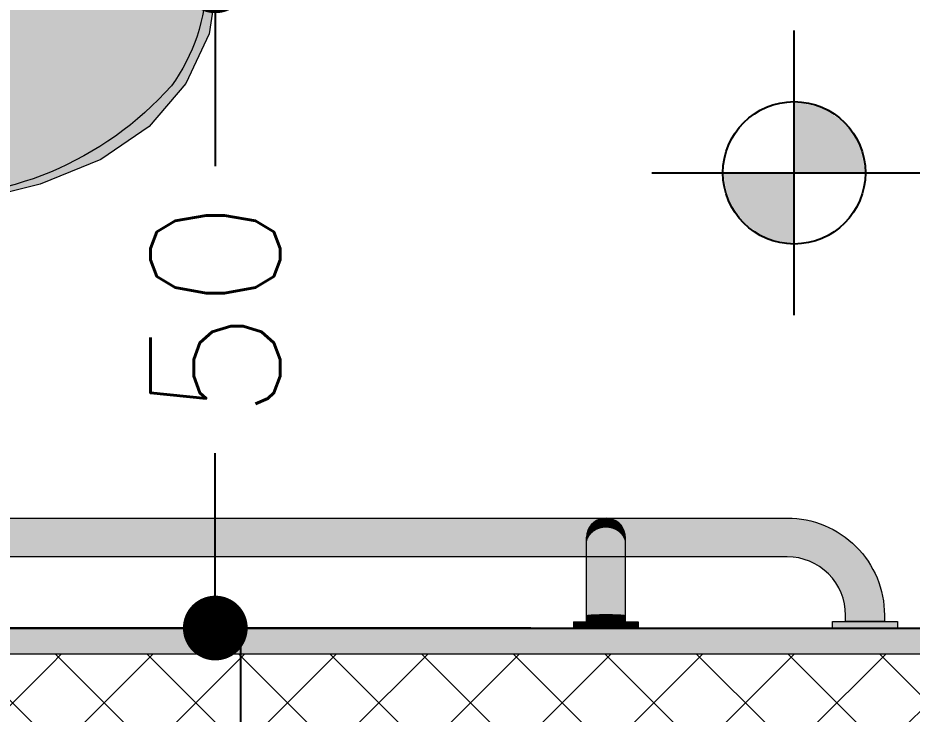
# Model space of a CAD drawing. Header units: metres. Extents: x -1783 to 21505, y -57 to 13660.
# Drawn here: x 13374.3 to 13443.3, y 10639.8 to 10693.6 of the extents above; entities that cross this region are included whole.
import ezdxf

# ---------------------------------------------------------------- set-up
doc = ezdxf.new("R2010")
doc.units = ezdxf.units.M
doc.header["$MEASUREMENT"] = 0
for name, color, linetype in [('cotas', 7, 'Continuous'), ('COTAS EXECUTIVO.EXEC', 7, 'Continuous'), ('PAREDE CONSTRUIR', 7, 'Continuous')]:
    doc.layers.add(name, color=color, linetype=linetype)
doc.layers.add('LOUCAS-METAIS.ARQ_Caneta_No__18', color=7, linetype='Continuous', lineweight=0, true_color=0xdfdfdf)
for name, color, linetype, lineweight in [('LOUCAS-METAIS.ARQ_Caneta_No__96', 252, 'Continuous', 0), ('PAREDE CONSTRUIR_Caneta_No__241', 7, 'Continuous', 13), ('PAREDE CONSTRUIR_Caneta_No__83', 84, 'Continuous', 0)]:
    doc.layers.add(name, color=color, linetype=linetype, lineweight=lineweight)
doc.styles.add('R80', font='romans.shx', dxfattribs={"height": 10})
doc.dimstyles.new('1-50', dxfattribs={"dimtxt": 10, "dimasz": 5, "dimexe": 10, "dimexo": 10, "dimgap": 3, "dimtad": 1, "dimdec": 1, "dimrnd": 1, "dimdsep": 46, "dimtxsty": 'R80', "dimblk": 'DOT', "dimcen": 0, "dimclrd": 252, "dimclre": 252, "dimclrt": 252, "dimadec": 0, "dimazin": 0, "dimtfac": 1, "dimtdec": 1, "dimtix": 1, "dimtmove": 2, "dimatfit": 3, "dimldrblk": 'DOT', "dimfxl": 1, "dimtolj": 1, "dimarcsym": 0})
pattern_1 = [(45, (18585.2446, 16071.2687), (-3.535534, 3.535534), []), (135, (18585.2446, 16071.2687), (3.535534, 3.535534), [])]

# ---------------------------------------------------------------- blocks, each defined once
blk = doc.blocks.new('_Dot')
at = {"color": 0, "linetype": 'ByBlock', "lineweight": -2}
blk.add_line((-0.5, 0), (-1, 0), dxfattribs=at)
at = {"color": 0, "linetype": 'ByBlock', "const_width": 0.5}
blk.add_lwpolyline([(-0.25, 0, 1), (0.25, 0, 1)], format="xyb", close=True, dxfattribs=at)
blk = doc.blocks.new('*D7128')
at = {"layer": 'COTAS EXECUTIVO.EXEC', "color": 252, "lineweight": -2, "transparency": 16777216}
for p, q in [((13319.981, 10741.345), (13319.981, 10882.104)), ((13520.387, 10623.712), (13520.387, 10882.104)), ((13324.981, 10872.104), (13403.927, 10872.104)), ((13515.387, 10872.104), (13435.641, 10872.104))]:
    blk.add_line(p, q, dxfattribs=at)
at = {"layer": 'COTAS EXECUTIVO.EXEC', "color": 252, "lineweight": -2, "transparency": 16777216, "xscale": 5, "yscale": 5, "zscale": 5, "rotation": 180}
blk.add_blockref('_Dot', (13319.981, 10872.104), dxfattribs=at)
at = {"layer": 'COTAS EXECUTIVO.EXEC', "color": 252, "lineweight": -2, "transparency": 16777216, "xscale": 5, "yscale": 5, "zscale": 5}
blk.add_blockref('_Dot', (13520.387, 10872.104), dxfattribs=at)
at = {"layer": 'COTAS EXECUTIVO.EXEC', "color": 252, "transparency": 16777216, "insert": (13419.784, 10872.104), "char_height": 10, "attachment_point": 5, "style": 'R80'}
blk.add_mtext('\\A1;200', dxfattribs=at)
blk = doc.blocks.new('*D7205')
at = {"layer": 'COTAS EXECUTIVO.EXEC', "color": 252, "lineweight": -2, "transparency": 16777216}
for p, q in [((14073.863, 10816.212), (13105.31, 10816.212)), ((13115.31, 10811.212), (13115.31, 10615.823)), ((13115.31, 10416.212), (13115.31, 10584.109)), ((13538.841, 10411.212), (13105.31, 10411.212))]:
    blk.add_line(p, q, dxfattribs=at)
at = {"layer": 'COTAS EXECUTIVO.EXEC', "color": 252, "lineweight": -2, "transparency": 16777216, "xscale": 5, "yscale": 5, "zscale": 5}
for p, rotation in [((13115.31, 10816.212), 90), ((13115.31, 10411.212), 270)]:
    blk.add_blockref('_Dot', p, dxfattribs=dict(at, rotation=rotation))
at = {"layer": 'COTAS EXECUTIVO.EXEC', "color": 252, "transparency": 16777216, "insert": (13115.31, 10599.966), "char_height": 10, "attachment_point": 5, "rotation": 90, "style": 'R80'}
blk.add_mtext('\\A1;405', dxfattribs=at)
blk = doc.blocks.new('*D7436')
at = {"layer": 'COTAS EXECUTIVO.EXEC', "color": 252, "lineweight": -2, "transparency": 16777216}
for p, q in [((13292.332, 10651.479), (13292.332, 10656.479)), ((13413.877, 10646.479), (13282.332, 10646.479)), ((13292.332, 10636.479), (13292.332, 10646.479)), ((13408.877, 10636.479), (13282.332, 10636.479)), ((13292.332, 10631.479), (13292.332, 10626.479))]:
    blk.add_line(p, q, dxfattribs=at)
at = {"layer": 'COTAS EXECUTIVO.EXEC', "color": 252, "lineweight": -2, "transparency": 16777216, "xscale": 5, "yscale": 5, "zscale": 5}
for p, rotation in [((13292.332, 10646.479), 270), ((13292.332, 10636.479), 90)]:
    blk.add_blockref('_Dot', p, dxfattribs=dict(at, rotation=rotation))
at = {"layer": 'COTAS EXECUTIVO.EXEC', "color": 252, "transparency": 16777216, "insert": (13292.168, 10621.482), "char_height": 10, "attachment_point": 5, "rotation": 90, "style": 'R80'}
blk.add_mtext('\\A1;10', dxfattribs=at)
blk = doc.blocks.new('*D7437')
at = {"layer": 'COTAS EXECUTIVO.EXEC', "color": 252, "lineweight": -2, "transparency": 16777216}
for p, q in [((13354.758, 10816.212), (13282.168, 10816.212)), ((13292.168, 10811.212), (13292.168, 10732.742)), ((13292.168, 10651.479), (13292.168, 10702.456)), ((13413.877, 10646.479), (13282.168, 10646.479))]:
    blk.add_line(p, q, dxfattribs=at)
at = {"layer": 'COTAS EXECUTIVO.EXEC', "color": 252, "lineweight": -2, "transparency": 16777216, "xscale": 5, "yscale": 5, "zscale": 5}
for p, rotation in [((13292.168, 10816.212), 90), ((13292.168, 10646.479), 270)]:
    blk.add_blockref('_Dot', p, dxfattribs=dict(at, rotation=rotation))
at = {"layer": 'COTAS EXECUTIVO.EXEC', "color": 252, "transparency": 16777216, "insert": (13292.168, 10717.599), "char_height": 10, "attachment_point": 5, "rotation": 90, "style": 'R80'}
blk.add_mtext('\\A1;170', dxfattribs=at)
blk = doc.blocks.new('*D7439')
at = {"layer": 'COTAS EXECUTIVO.EXEC', "color": 252, "lineweight": -2, "transparency": 16777216}
for p, q in [((13359.426, 10696.479), (13399.519, 10696.479)), ((13389.519, 10691.479), (13389.519, 10682.174)), ((13389.519, 10651.479), (13389.519, 10659.983)), ((13333.674, 10646.479), (13399.519, 10646.479))]:
    blk.add_line(p, q, dxfattribs=at)
at = {"layer": 'COTAS EXECUTIVO.EXEC', "color": 252, "lineweight": -2, "transparency": 16777216, "xscale": 5, "yscale": 5, "zscale": 5}
for p, rotation in [((13389.519, 10696.479), 90), ((13389.519, 10646.479), 270)]:
    blk.add_blockref('_Dot', p, dxfattribs=dict(at, rotation=rotation))
at = {"layer": 'COTAS EXECUTIVO.EXEC', "color": 252, "transparency": 16777216, "insert": (13389.519, 10671.078), "char_height": 10, "attachment_point": 5, "rotation": 90, "style": 'R80'}
blk.add_mtext('\\A1;50', dxfattribs=at)
blk = doc.blocks.new('*D7488')
at = {"layer": 'COTAS EXECUTIVO.EXEC', "color": 252, "lineweight": -2, "transparency": 16777216}
for p, q in [((13391.5, 10641.479), (13391.5, 10646.479)), ((13388.841, 10636.479), (13401.5, 10636.479)), ((13391.5, 10631.411), (13391.5, 10636.479)), ((13388.841, 10631.411), (13401.5, 10631.411)), ((13391.5, 10626.411), (13391.5, 10621.411))]:
    blk.add_line(p, q, dxfattribs=at)
at = {"layer": 'COTAS EXECUTIVO.EXEC', "color": 252, "lineweight": -2, "transparency": 16777216, "xscale": 5, "yscale": 5, "zscale": 5}
for p, rotation in [((13391.5, 10636.479), 270), ((13391.5, 10631.411), 90)]:
    blk.add_blockref('_Dot', p, dxfattribs=dict(at, rotation=rotation))
at = {"layer": 'COTAS EXECUTIVO.EXEC', "color": 252, "transparency": 16777216, "insert": (13391.37, 10616.415), "char_height": 10, "attachment_point": 5, "rotation": 90, "style": 'R80'}
blk.add_mtext('\\A1;5', dxfattribs=at)
blk = doc.blocks.new('*D7512')
at = {"layer": 'COTAS EXECUTIVO.EXEC', "color": 252, "lineweight": -2, "transparency": 16777216}
for p, q in [((13323.674, 10741.345), (13323.674, 10910.772)), ((13524.079, 10623.712), (13524.079, 10910.772)), ((13328.674, 10900.772), (13394.273, 10900.772)), ((13519.079, 10900.772), (13425.987, 10900.772))]:
    blk.add_line(p, q, dxfattribs=at)
at = {"layer": 'COTAS EXECUTIVO.EXEC', "color": 252, "lineweight": -2, "transparency": 16777216, "xscale": 5, "yscale": 5, "zscale": 5, "rotation": 180}
blk.add_blockref('_Dot', (13323.674, 10900.772), dxfattribs=at)
at = {"layer": 'COTAS EXECUTIVO.EXEC', "color": 252, "lineweight": -2, "transparency": 16777216, "xscale": 5, "yscale": 5, "zscale": 5}
blk.add_blockref('_Dot', (13524.079, 10900.772), dxfattribs=at)
at = {"layer": 'COTAS EXECUTIVO.EXEC', "color": 252, "transparency": 16777216, "insert": (13410.13, 10900.772), "char_height": 10, "attachment_point": 5, "style": 'R80'}
blk.add_mtext('\\A1;200', dxfattribs=at)
blk = doc.blocks.new('WC Disabled 26_2')
at = {"layer": 'LOUCAS-METAIS.ARQ_Caneta_No__18', "linetype": 'Continuous', "lineweight": 0, "true_color": 0xdfdfdf}
for points in [[(-0.01131, -0.02), (0, -0.02), (0, 0), (-0.01131, 0)], [(0, -0.02), (0.01131, -0.02), (0.01131, 0), (0, 0)], [(0.01131, -0.02), (0.016, -0.02), (0.016, 0), (0.01131, 0)], [(-0.016, -0.02), (-0.01131, -0.02), (-0.01131, 0), (-0.016, 0)], [(0.165, -0.02), (-0.165, -0.02, 0.414214), (-0.195, -0.05), (-0.195, -0.13537, 0.375967), (-0.15623, -0.17965, 0.066259), (0.15623, -0.17965, 0.375967), (0.195, -0.13537), (0.195, -0.05, 0.414214)], [(-0.16942, -0.47343), (-0.15702, -0.52317), (-0.138, -0.57011), (-0.1124, -0.60731), (-0.07936, -0.63582), (-0.04105, -0.65378), (0, -0.66), (0.04105, -0.65378), (0.07936, -0.63582), (0.1124, -0.60731), (0.138, -0.57011), (0.15702, -0.52317), (0.16942, -0.47343), (0.17491, -0.42208), (0.17335, -0.37038), (0.14097, -0.02), (-0.14097, -0.02), (-0.17335, -0.37038), (-0.17491, -0.42208)]]:
    blk.add_hatch(color=254, dxfattribs=at).paths.add_polyline_path(points)
at = {"layer": 'LOUCAS-METAIS.ARQ_Caneta_No__96', "color": 252, "linetype": 'Continuous', "lineweight": 0}
for p, q in [((-0.01131, 0), (0, 0)), ((0, 0), (0.01131, 0)), ((0.01131, 0), (0.016, 0)), ((0.016, -0.02), (0.016, 0)), ((-0.016, 0), (-0.01131, 0)), ((-0.016, -0.02), (-0.016, 0)), ((-0.016, -0.02), (-0.01131, -0.02)), ((-0.01131, -0.02), (0, -0.02)), ((0, -0.02), (0.01131, -0.02)), ((0.01131, -0.02), (0.016, -0.02)), ((-0.04031, -0.14836), (0, -0.13167)), ((0, -0.13167), (0.04031, -0.14836)), ((-0.057, -0.18867), (-0.04031, -0.14836)), ((0.04031, -0.14836), (0.057, -0.18867)), ((0, -0.19304), (-0.10894, -0.19304)), ((-0.04031, -0.22897), (-0.057, -0.18867)), ((0.10894, -0.19304), (0, -0.19304)), ((0.057, -0.18867), (0.04031, -0.22897)), ((0, -0.24567), (-0.04031, -0.22897)), ((0.04031, -0.22897), (0, -0.24567))]:
    blk.add_line(p, q, dxfattribs=at)
at = {"layer": 'LOUCAS-METAIS.ARQ_Caneta_No__96', "color": 252, "linetype": 'Continuous', "lineweight": 0, "flags": 128}
blk.add_lwpolyline([(0.165, -0.02, -0.414214), (0.195, -0.05), (0.195, -0.13537, -0.375967), (0.15623, -0.17965, -0.066259), (-0.15623, -0.17965, -0.375967), (-0.195, -0.13537), (-0.195, -0.05, -0.414214), (-0.165, -0.02)], format="xyb", close=True, dxfattribs=at)
blk.add_lwpolyline([(-0.16942, -0.47343), (-0.15702, -0.52317), (-0.138, -0.57011), (-0.1124, -0.60731), (-0.07936, -0.63582), (-0.04105, -0.65378), (0, -0.66), (0.04105, -0.65378), (0.07936, -0.63582), (0.1124, -0.60731), (0.138, -0.57011), (0.15702, -0.52317), (0.16942, -0.47343), (0.17491, -0.42208), (0.17335, -0.37038), (0.14097, -0.02), (-0.14097, -0.02), (-0.17335, -0.37038), (-0.17491, -0.42208)], close=True, dxfattribs=at)
at = {"layer": 'LOUCAS-METAIS.ARQ_Caneta_No__96', "color": 252, "linetype": 'Continuous', "lineweight": 0}
blk.add_circle((0, -0.088), 0.02, dxfattribs=at)
for centre, major_axis, start_param, end_param in [((0.2581, -0.40794), (0, 0.42552), 1.041392, 1.594412), ((-0.2581, -0.40794), (0, 0.42552), 4.688771, 5.241791), ((0.08946, -0.4323), (0, 0.25706), 1.515065, 2.415654), ((-0.08946, -0.4323), (0, 0.25706), 3.867528, 4.768116), ((0.00081, -0.51276), (0, 0.13861), 2.509088, 3.135732), ((-0.00081, -0.51276), (0, 0.13861), 3.147454, 3.774097)]:
    blk.add_ellipse(centre, major_axis=major_axis, ratio=0.999377, start_param=start_param, end_param=end_param, dxfattribs=at)
blk = doc.blocks.new('Grab Bar 26')
at = {"layer": 'LOUCAS-METAIS.ARQ_Caneta_No__18', "linetype": 'Continuous', "lineweight": 0, "true_color": 0xdfdfdf}
for points in [[(-0.425, 0), (-0.425, -0.005), (-0.375, -0.005), (-0.375, 0)], [(0.375, 0), (0.375, -0.005), (0.425, -0.005), (0.425, 0)], [(-0.415, -0.005), (-0.415, -0.01, 0.414214), (-0.34, -0.085), (0.34, -0.085, 0.414214), (0.415, -0.01), (0.415, -0.005), (0.385, -0.005), (0.385, -0.01, -0.414214), (0.34, -0.055), (-0.34, -0.055, -0.414214), (-0.385, -0.01), (-0.385, -0.005)]]:
    blk.add_hatch(color=254, dxfattribs=at).paths.add_polyline_path(points)
at = {"layer": 'LOUCAS-METAIS.ARQ_Caneta_No__96', "color": 252, "linetype": 'Continuous', "lineweight": 0, "flags": 128}
for points in [[(-0.425, 0), (-0.425, -0.005), (-0.375, -0.005), (-0.375, 0)], [(0.375, 0), (0.375, -0.005), (0.425, -0.005), (0.425, 0)]]:
    blk.add_lwpolyline(points, close=True, dxfattribs=at)
blk.add_lwpolyline([(-0.415, -0.005), (-0.415, -0.01, 0.414214), (-0.34, -0.085), (0.34, -0.085, 0.414214), (0.415, -0.01), (0.415, -0.005), (0.385, -0.005), (0.385, -0.01, -0.414214), (0.34, -0.055), (-0.34, -0.055, -0.414214), (-0.385, -0.01), (-0.385, -0.005)], format="xyb", close=True, dxfattribs=at)
blk = doc.blocks.new('Grab Bar 26_3')
at = {"layer": 'LOUCAS-METAIS.ARQ_Caneta_No__18', "linetype": 'Continuous', "lineweight": 0, "true_color": 0xdfdfdf}
for points in [[(-0.017, 0), (-0.017, -0.005), (-0.01085, -0.005), (-0.01085, 0)], [(-0.01085, -0.005), (-0.00373, -0.005), (-0.00373, 0), (-0.01085, 0)], [(-0.00373, 0), (-0.00373, -0.005), (0.00373, -0.005), (0.00373, 0)], [(0.00373, -0.005), (0.01085, -0.005), (0.01085, 0), (0.00373, 0)], [(0.01085, 0), (0.01085, -0.005), (0.017, -0.005), (0.017, 0)], [(0.017, -0.005), (0.02165, -0.005), (0.02165, 0), (0.017, 0)], [(0.02165, -0.005), (0.02437, -0.005), (0.02437, 0), (0.02165, 0)], [(0.02437, 0), (0.02437, -0.005), (0.02493, -0.005), (0.02493, 0)], [(-0.02493, 0), (-0.02493, -0.005), (-0.02437, -0.005), (-0.02437, 0)], [(-0.02437, -0.005), (-0.02165, -0.005), (-0.02165, 0), (-0.02437, 0)], [(-0.02165, -0.005), (-0.017, -0.005), (-0.017, 0), (-0.02165, 0)], [(-0.015, -0.01001), (-0.01472, -0.01016), (-0.01472, -0.005), (-0.015, -0.005)], [(-0.01472, -0.005), (-0.01472, -0.01016), (-0.014, -0.0103), (-0.014, -0.005)], [(-0.014, -0.0103), (-0.01286, -0.01043), (-0.01286, -0.005), (-0.014, -0.005)], [(-0.01286, -0.005), (-0.01286, -0.01043), (-0.01132, -0.01055), (-0.01132, -0.005)], [(-0.01132, -0.005), (-0.01132, -0.01055), (-0.00944, -0.01065), (-0.00944, -0.005)], [(-0.00944, -0.01065), (-0.00727, -0.01074), (-0.00727, -0.005), (-0.00944, -0.005)], [(-0.00727, -0.005), (-0.00727, -0.01074), (-0.00488, -0.0108), (-0.00488, -0.005)], [(-0.00488, -0.005), (-0.00488, -0.0108), (-0.00235, -0.01083), (-0.00235, -0.005)], [(-0.00235, -0.005), (-0.00235, -0.01083), (0.00026, -0.01084), (0.00026, -0.005)], [(0.00026, -0.005), (0.00026, -0.01084), (0.00286, -0.01083), (0.00286, -0.005)], [(0.00286, -0.01083), (0.00538, -0.01079), (0.00538, -0.005), (0.00286, -0.005)], [(0.00538, -0.005), (0.00538, -0.01079), (0.00773, -0.01072), (0.00773, -0.005)], [(0.00773, -0.005), (0.00773, -0.01072), (0.00984, -0.01064), (0.00984, -0.005)], [(0.00984, -0.005), (0.00984, -0.01064), (0.01166, -0.01053), (0.01166, -0.005)], [(0.01166, -0.005), (0.01166, -0.01053), (0.01312, -0.01041), (0.01312, -0.005)], [(0.01312, -0.005), (0.01312, -0.01041), (0.01418, -0.01027), (0.01418, -0.005)], [(0.01418, -0.005), (0.01418, -0.01027), (0.01482, -0.01013), (0.01482, -0.005)], [(0.015, -0.005), (0.01482, -0.005), (0.01482, -0.01013), (0.015, -0.00999)], [(-0.015, -0.01001), (-0.015, -0.02341), (-0.01472, -0.02399), (-0.01472, -0.01016)], [(-0.01472, -0.01016), (-0.01472, -0.02399), (-0.014, -0.02456), (-0.014, -0.0103)], [(-0.014, -0.02456), (-0.01286, -0.02508), (-0.01286, -0.01043), (-0.014, -0.0103)], [(-0.01132, -0.01055), (-0.01286, -0.01043), (-0.01286, -0.02508), (-0.01132, -0.02555)], [(-0.00944, -0.01065), (-0.01132, -0.01055), (-0.01132, -0.02555), (-0.00944, -0.02596)], [(-0.00944, -0.01065), (-0.00944, -0.02596), (-0.00727, -0.02629), (-0.00727, -0.01074)], [(-0.00488, -0.0108), (-0.00727, -0.01074), (-0.00727, -0.02629), (-0.00488, -0.02653)], [(-0.00235, -0.01083), (-0.00488, -0.0108), (-0.00488, -0.02653), (-0.00235, -0.02667)], [(0.00026, -0.01084), (-0.00235, -0.01083), (-0.00235, -0.02667), (0.00026, -0.02671)], [(0.00286, -0.01083), (0.00026, -0.01084), (0.00026, -0.02671), (0.00286, -0.02665)], [(0.00286, -0.02665), (0.00538, -0.02649), (0.00538, -0.01079), (0.00286, -0.01083)], [(0.00773, -0.01072), (0.00538, -0.01079), (0.00538, -0.02649), (0.00773, -0.02623)], [(0.00984, -0.01064), (0.00773, -0.01072), (0.00773, -0.02623), (0.00984, -0.02589)], [(0.00984, -0.01064), (0.00984, -0.02589), (0.01166, -0.02547), (0.01166, -0.01053)], [(0.01312, -0.01041), (0.01166, -0.01053), (0.01166, -0.02547), (0.01312, -0.02498)], [(0.01418, -0.01027), (0.01312, -0.01041), (0.01312, -0.02498), (0.01418, -0.02444)], [(0.01418, -0.01027), (0.01418, -0.02444), (0.01482, -0.02388), (0.01482, -0.01013)], [(0.01482, -0.01013), (0.01482, -0.02388), (0.015, -0.02329), (0.015, -0.00999)], [(-0.01472, -0.02399), (-0.015, -0.02341), (-0.015, -0.03615), (-0.01472, -0.03728)], [(-0.01472, -0.02399), (-0.01472, -0.03728), (-0.014, -0.03838), (-0.014, -0.02456)], [(-0.014, -0.02456), (-0.014, -0.03838), (-0.01286, -0.03941), (-0.01286, -0.02508)], [(-0.01286, -0.02508), (-0.01286, -0.03941), (-0.01132, -0.04033), (-0.01132, -0.02555)], [(-0.00944, -0.02596), (-0.01132, -0.02555), (-0.01132, -0.04033), (-0.00944, -0.04112)], [(-0.00944, -0.04112), (-0.00727, -0.04176), (-0.00727, -0.02629), (-0.00944, -0.02596)], [(-0.00488, -0.02653), (-0.00727, -0.02629), (-0.00727, -0.04176), (-0.00488, -0.04223)], [(-0.00235, -0.02667), (-0.00488, -0.02653), (-0.00488, -0.04223), (-0.00235, -0.0425)], [(0.00026, -0.02671), (-0.00235, -0.02667), (-0.00235, -0.0425), (0.00026, -0.04258)], [(0.00286, -0.02665), (0.00026, -0.02671), (0.00026, -0.04258), (0.00286, -0.04246)], [(0.00286, -0.04246), (0.00538, -0.04215), (0.00538, -0.02649), (0.00286, -0.02665)], [(0.00773, -0.02623), (0.00538, -0.02649), (0.00538, -0.04215), (0.00773, -0.04165)], [(0.00984, -0.02589), (0.00773, -0.02623), (0.00773, -0.04165), (0.00984, -0.04098)], [(0.00984, -0.02589), (0.00984, -0.04098), (0.01166, -0.04015), (0.01166, -0.02547)], [(0.01166, -0.02547), (0.01166, -0.04015), (0.01312, -0.03921), (0.01312, -0.02498)], [(0.01312, -0.02498), (0.01312, -0.03921), (0.01418, -0.03817), (0.01418, -0.02444)], [(0.01418, -0.02444), (0.01418, -0.03817), (0.01482, -0.03706), (0.01482, -0.02388)], [(0.015, -0.02329), (0.01482, -0.02388), (0.01482, -0.03706), (0.015, -0.03592)], [(-0.015, -0.04757), (-0.01472, -0.04921), (-0.01472, -0.03728), (-0.015, -0.03615)], [(-0.014, -0.03838), (-0.01472, -0.03728), (-0.01472, -0.04921), (-0.014, -0.05078)], [(-0.014, -0.05078), (-0.01286, -0.05226), (-0.01286, -0.03941), (-0.014, -0.03838)], [(-0.01286, -0.03941), (-0.01286, -0.05226), (-0.01132, -0.05358), (-0.01132, -0.04033)], [(-0.01132, -0.04033), (-0.01132, -0.05358), (-0.00944, -0.05472), (-0.00944, -0.04112)], [(-0.00944, -0.04112), (-0.00944, -0.05472), (-0.00727, -0.05564), (-0.00727, -0.04176)], [(0.00773, -0.04165), (0.00773, -0.05548), (0.00984, -0.05451), (0.00984, -0.04098)], [(0.00984, -0.04098), (0.00984, -0.05451), (0.01166, -0.05333), (0.01166, -0.04015)], [(0.01166, -0.04015), (0.01166, -0.05333), (0.01312, -0.05197), (0.01312, -0.03921)], [(0.01418, -0.03817), (0.01312, -0.03921), (0.01312, -0.05197), (0.01418, -0.05047)], [(0.01418, -0.05047), (0.01482, -0.04888), (0.01482, -0.03706), (0.01418, -0.03817)], [(0.01482, -0.03706), (0.01482, -0.04888), (0.015, -0.04725), (0.015, -0.03592)], [(-0.01472, -0.04921), (-0.015, -0.04757), (-0.015, -0.05712), (-0.01472, -0.05916)], [(-0.00727, -0.04176), (-0.00727, -0.05564), (-0.00488, -0.05631), (-0.00488, -0.04223)], [(-0.00488, -0.05631), (-0.00235, -0.05671), (-0.00235, -0.0425), (-0.00488, -0.04223)], [(-0.00235, -0.0425), (-0.00235, -0.05671), (0.00026, -0.05682), (0.00026, -0.04258)], [(0.00026, -0.04258), (0.00026, -0.05682), (0.00286, -0.05665), (0.00286, -0.04246)], [(0.00286, -0.04246), (0.00286, -0.05665), (0.00538, -0.0562), (0.00538, -0.04215)], [(0.00538, -0.04215), (0.00538, -0.0562), (0.00773, -0.05548), (0.00773, -0.04165)], [(0.015, -0.04725), (0.01482, -0.04888), (0.01482, -0.05876), (0.015, -0.0567)], [(-0.014, -0.05078), (-0.01472, -0.04921), (-0.01472, -0.05916), (-0.014, -0.06114)], [(-0.014, -0.05078), (-0.014, -0.06114), (-0.01286, -0.06299), (-0.01286, -0.05226)], [(-0.01286, -0.05226), (-0.01286, -0.06299), (-0.01132, -0.06465), (-0.01132, -0.05358)], [(-0.01132, -0.06465), (-0.00944, -0.06608), (-0.00944, -0.05472), (-0.01132, -0.05358)], [(-0.00944, -0.05472), (-0.00944, -0.06608), (-0.00727, -0.06723), (-0.00727, -0.05564)], [(0.00773, -0.05548), (0.00773, -0.06703), (0.00984, -0.06582), (0.00984, -0.05451)], [(0.00984, -0.06582), (0.01166, -0.06434), (0.01166, -0.05333), (0.00984, -0.05451)], [(0.01166, -0.05333), (0.01166, -0.06434), (0.01312, -0.06263), (0.01312, -0.05197)], [(0.01312, -0.06263), (0.01418, -0.06075), (0.01418, -0.05047), (0.01312, -0.05197)], [(0.01418, -0.05047), (0.01418, -0.06075), (0.01482, -0.05876), (0.01482, -0.04888)], [(-0.01472, -0.05916), (-0.015, -0.05712), (-0.015, -0.0643), (-0.01472, -0.06665)], [(-0.01472, -0.05916), (-0.01472, -0.06665), (-0.014, -0.06893), (-0.014, -0.06114)], [(-0.014, -0.06114), (-0.014, -0.06893), (-0.01286, -0.07106), (-0.01286, -0.06299)], [(-0.00727, -0.05564), (-0.00727, -0.06723), (-0.00488, -0.06807), (-0.00488, -0.05631)], [(-0.00488, -0.05631), (-0.00488, -0.06807), (-0.00235, -0.06857), (-0.00235, -0.05671)], [(-0.00235, -0.06857), (0.00026, -0.06871), (0.00026, -0.05682), (-0.00235, -0.05671)], [(0.00026, -0.06871), (0.00286, -0.06849), (0.00286, -0.05665), (0.00026, -0.05682)], [(0.00286, -0.05665), (0.00286, -0.06849), (0.00538, -0.06793), (0.00538, -0.0562)], [(0.00538, -0.0562), (0.00538, -0.06793), (0.00773, -0.06703), (0.00773, -0.05548)], [(0.01312, -0.06263), (0.01312, -0.07065), (0.01418, -0.06849), (0.01418, -0.06075)], [(0.01418, -0.06075), (0.01418, -0.06849), (0.01482, -0.06619), (0.01482, -0.05876)], [(0.015, -0.0567), (0.01482, -0.05876), (0.01482, -0.06619), (0.015, -0.06382)], [(-0.015, -0.06875), (-0.01472, -0.0713), (-0.01472, -0.06665), (-0.015, -0.0643)], [(-0.01472, -0.0713), (-0.015, -0.06875), (-0.015, -0.07026), (-0.01472, -0.07286)], [(-0.01472, -0.06665), (-0.01472, -0.0713), (-0.014, -0.07377), (-0.014, -0.06893)], [(-0.014, -0.06893), (-0.014, -0.07377), (-0.01286, -0.07608), (-0.01286, -0.07106)], [(-0.01286, -0.07106), (-0.01132, -0.07298), (-0.01132, -0.06465), (-0.01286, -0.06299)], [(-0.01132, -0.06465), (-0.01132, -0.07298), (-0.00944, -0.07463), (-0.00944, -0.06608)], [(-0.00944, -0.06608), (-0.00944, -0.07463), (-0.00727, -0.07595), (-0.00727, -0.06723)], [(-0.00727, -0.07595), (-0.00488, -0.07692), (-0.00488, -0.06807), (-0.00727, -0.06723)], [(-0.00488, -0.07692), (-0.00235, -0.07749), (-0.00235, -0.06857), (-0.00488, -0.06807)], [(-0.00235, -0.07749), (0.00026, -0.07766), (0.00026, -0.06871), (-0.00235, -0.06857)], [(0.00026, -0.06871), (0.00026, -0.07766), (0.00286, -0.07741), (0.00286, -0.06849)], [(0.00286, -0.06849), (0.00286, -0.07741), (0.00538, -0.07675), (0.00538, -0.06793)], [(0.00538, -0.06793), (0.00538, -0.07675), (0.00773, -0.07572), (0.00773, -0.06703)], [(0.00773, -0.07572), (0.00984, -0.07432), (0.00984, -0.06582), (0.00773, -0.06703)], [(0.00984, -0.06582), (0.00984, -0.07432), (0.01166, -0.07262), (0.01166, -0.06434)], [(0.01166, -0.07262), (0.01312, -0.07065), (0.01312, -0.06263), (0.01166, -0.06434)], [(0.01312, -0.07065), (0.01312, -0.07563), (0.01418, -0.07329), (0.01418, -0.06849)], [(0.01418, -0.06849), (0.01418, -0.07329), (0.01482, -0.0708), (0.01482, -0.06619)], [(0.01482, -0.06619), (0.01482, -0.0708), (0.015, -0.06824), (0.015, -0.06382)], [(0.015, -0.06824), (0.01482, -0.0708), (0.01482, -0.07235), (0.015, -0.06974)], [(-0.014, -0.07377), (-0.01472, -0.0713), (-0.01472, -0.07286), (-0.014, -0.07538)], [(-0.014, -0.07538), (-0.01286, -0.07773), (-0.01286, -0.07608), (-0.014, -0.07377)], [(-0.01286, -0.07106), (-0.01286, -0.07608), (-0.01132, -0.07815), (-0.01132, -0.07298)], [(-0.01132, -0.07298), (-0.01132, -0.07815), (-0.00944, -0.07993), (-0.00944, -0.07463)], [(-0.00944, -0.07463), (-0.00944, -0.07993), (-0.00727, -0.08137), (-0.00727, -0.07595)], [(0.00538, -0.08223), (0.00773, -0.08111), (0.00773, -0.07572), (0.00538, -0.07675)], [(0.00773, -0.08111), (0.00984, -0.0796), (0.00984, -0.07432), (0.00773, -0.07572)], [(0.00984, -0.07432), (0.00984, -0.0796), (0.01166, -0.07776), (0.01166, -0.07262)], [(0.01166, -0.07776), (0.01312, -0.07563), (0.01312, -0.07065), (0.01166, -0.07262)], [(0.01312, -0.07563), (0.01166, -0.07776), (0.01166, -0.07944), (0.01312, -0.07727)], [(0.01418, -0.07329), (0.01312, -0.07563), (0.01312, -0.07727), (0.01418, -0.07488)], [(0.01418, -0.07488), (0.01482, -0.07235), (0.01482, -0.0708), (0.01418, -0.07329)], [(-0.01132, -0.07815), (-0.01286, -0.07608), (-0.01286, -0.07773), (-0.01132, -0.07984)], [(-0.00944, -0.07993), (-0.01132, -0.07815), (-0.01132, -0.07984), (-0.00944, -0.08166)], [(-0.00944, -0.07993), (-0.00944, -0.08166), (-0.00727, -0.08312), (-0.00727, -0.08137)], [(-0.00727, -0.08137), (-0.00488, -0.08241), (-0.00488, -0.07692), (-0.00727, -0.07595)], [(-0.00488, -0.08241), (-0.00727, -0.08137), (-0.00727, -0.08312), (-0.00488, -0.08418)], [(-0.00488, -0.08241), (-0.00235, -0.08303), (-0.00235, -0.07749), (-0.00488, -0.07692)], [(-0.00235, -0.08303), (-0.00488, -0.08241), (-0.00488, -0.08418), (-0.00235, -0.08482)], [(-0.00235, -0.08303), (0.00026, -0.08321), (0.00026, -0.07766), (-0.00235, -0.07749)], [(0.00026, -0.07766), (0.00026, -0.08321), (0.00286, -0.08294), (0.00286, -0.07741)], [(0.00286, -0.07741), (0.00286, -0.08294), (0.00538, -0.08223), (0.00538, -0.07675)], [(0.00286, -0.08294), (0.00286, -0.08472), (0.00538, -0.084), (0.00538, -0.08223)], [(0.00773, -0.08111), (0.00538, -0.08223), (0.00538, -0.084), (0.00773, -0.08286)], [(0.00984, -0.0796), (0.00773, -0.08111), (0.00773, -0.08286), (0.00984, -0.08132)], [(0.00984, -0.08132), (0.01166, -0.07944), (0.01166, -0.07776), (0.00984, -0.0796)], [(0.00026, -0.08321), (-0.00235, -0.08303), (-0.00235, -0.08482), (0.00026, -0.085)], [(0.00286, -0.08294), (0.00026, -0.08321), (0.00026, -0.085), (0.00286, -0.08472)]]:
    blk.add_hatch(color=254, dxfattribs=at).paths.add_polyline_path(points)
at = {"layer": 'LOUCAS-METAIS.ARQ_Caneta_No__96', "color": 252, "linetype": 'Continuous', "lineweight": 0}
for p, q in [((-0.00373, 0), (0.00373, 0)), ((0.00373, 0), (0.01085, 0)), ((0.01085, 0), (0.017, 0)), ((0.017, 0), (0.02165, 0)), ((0.02165, 0), (0.02437, 0)), ((0.02437, 0), (0.02493, 0)), ((0.02493, -0.005), (0.02493, 0)), ((-0.02493, 0), (-0.02437, 0)), ((-0.02493, -0.005), (-0.02493, 0)), ((-0.02493, -0.005), (-0.02437, -0.005)), ((-0.02437, 0), (-0.02165, 0)), ((-0.02437, -0.005), (-0.02165, -0.005)), ((-0.02165, 0), (-0.017, 0)), ((-0.02165, -0.005), (-0.017, -0.005)), ((-0.017, 0), (-0.01085, 0)), ((-0.017, -0.005), (-0.01085, -0.005)), ((-0.015, -0.005), (-0.015, -0.01001)), ((-0.01085, 0), (-0.00373, 0)), ((-0.01085, -0.005), (-0.00373, -0.005)), ((-0.00373, -0.005), (0.00373, -0.005)), ((0.00373, -0.005), (0.01085, -0.005)), ((0.01085, -0.005), (0.017, -0.005)), ((0.015, -0.005), (0.015, -0.00999)), ((0.017, -0.005), (0.02165, -0.005)), ((0.02165, -0.005), (0.02437, -0.005)), ((0.02437, -0.005), (0.02493, -0.005)), ((-0.015, -0.01001), (-0.015, -0.02341)), ((0.015, -0.00999), (0.015, -0.02329)), ((-0.015, -0.02341), (-0.015, -0.03615)), ((0.015, -0.02329), (0.015, -0.03592)), ((-0.015, -0.03615), (-0.015, -0.04757)), ((0.015, -0.03592), (0.015, -0.04725)), ((-0.015, -0.04757), (-0.015, -0.05712)), ((0.015, -0.04725), (0.015, -0.0567)), ((-0.015, -0.05712), (-0.015, -0.0643)), ((0.015, -0.0567), (0.015, -0.06382)), ((-0.015, -0.0643), (-0.015, -0.06875)), ((-0.015, -0.06875), (-0.015, -0.07026)), ((0.015, -0.06382), (0.015, -0.06824)), ((0.015, -0.06824), (0.015, -0.06974)), ((-0.01472, -0.07286), (-0.015, -0.07026)), ((-0.014, -0.07538), (-0.01472, -0.07286)), ((-0.01286, -0.07773), (-0.014, -0.07538)), ((0.01418, -0.07488), (0.01312, -0.07727)), ((0.01482, -0.07235), (0.01418, -0.07488)), ((0.015, -0.06974), (0.01482, -0.07235)), ((-0.01132, -0.07984), (-0.01286, -0.07773)), ((-0.00944, -0.08166), (-0.01132, -0.07984)), ((-0.00727, -0.08312), (-0.00944, -0.08166)), ((0.00984, -0.08132), (0.00773, -0.08286)), ((0.01166, -0.07944), (0.00984, -0.08132)), ((0.01312, -0.07727), (0.01166, -0.07944)), ((-0.00488, -0.08418), (-0.00727, -0.08312)), ((-0.00235, -0.08482), (-0.00488, -0.08418)), ((0.00026, -0.085), (-0.00235, -0.08482)), ((0.00286, -0.08472), (0.00026, -0.085)), ((0.00538, -0.084), (0.00286, -0.08472)), ((0.00773, -0.08286), (0.00538, -0.084))]:
    blk.add_line(p, q, dxfattribs=at)

msp = doc.modelspace()

# ---------------------------------------------------------------- hatches: boundary and pattern name
at = {"layer": 'cotas'}
h = msp.add_hatch(color=7, dxfattribs=at)
h.dxf.hatch_style = 1
h.paths.add_polyline_path([(21504.961, 13659.963), (10304.961, 13659.963), (10304.961, 5739.963), (21504.961, 5739.963)])
h.paths.add_polyline_path([(10571.627, 13593.296), (21371.627, 13593.296), (21371.627, 5806.63), (10571.627, 5806.63)], flags=16)
at = {"layer": 'COTAS EXECUTIVO.EXEC'}
for points in [[(13434.207, 10681.648), (13439.707, 10681.648), (13439.288, 10683.752), (13438.096, 10685.537), (13436.312, 10686.729), (13434.207, 10687.148)], [(13434.207, 10681.648), (13428.707, 10681.648), (13429.126, 10679.543), (13430.318, 10677.758), (13432.102, 10676.566), (13434.207, 10676.148)]]:
    msp.add_hatch(color=256, dxfattribs=at).paths.add_polyline_path(points)
at = {"layer": 'PAREDE CONSTRUIR', "linetype": 'Continuous', "lineweight": 0, "true_color": 0xffffff}
msp.add_hatch(color=7, dxfattribs=at).paths.add_polyline_path([(13323.674, 10644.479), (13524.079, 10644.479), (13524.079, 10646.479), (13323.674, 10646.479)])
at = {"layer": 'PAREDE CONSTRUIR_Caneta_No__83', "linetype": 'Continuous', "lineweight": 0}
h = msp.add_hatch(dxfattribs=at)
h.set_pattern_fill('PLACOMUR_0006', color=84, scale=100, style=0, pattern_type=2)
h.set_pattern_definition(pattern_1)
h.paths.add_polyline_path([(13376.841, 10644.479), (13370.841, 10644.479), (13370.841, 10638.479), (13376.841, 10638.479)])
h = msp.add_hatch(dxfattribs=at)
h.set_pattern_fill('PLACOMUR_0006', color=84, scale=100, style=0, pattern_type=2)
h.set_pattern_definition(pattern_1)
h.paths.add_polyline_path([(13376.841, 10638.479), (13524.079, 10638.479), (13524.079, 10644.479), (13376.841, 10644.479)])

# ---------------------------------------------------------------- linework, layer by layer
at = {"layer": 'COTAS EXECUTIVO.EXEC'}
for p, q in [((13434.207, 10670.648), (13434.207, 10692.648)), ((13423.207, 10681.648), (13476.899, 10681.648))]:
    msp.add_line(p, q, dxfattribs=at)
at = {"layer": 'COTAS EXECUTIVO.EXEC', "flags": 128}
msp.add_lwpolyline([(13323.675, 10646.479), (13524.079, 10646.479), (13524.079, 10816.312), (13323.675, 10816.312)], close=True, dxfattribs=at)
at = {"layer": 'COTAS EXECUTIVO.EXEC'}
msp.add_circle((13434.207, 10681.648), 5.5, dxfattribs=at)
at = {"layer": 'PAREDE CONSTRUIR_Caneta_No__241', "color": 7, "linetype": 'Continuous', "lineweight": 13}
msp.add_line((13323.674, 10644.479), (13524.079, 10644.479), dxfattribs=at)
at = {"layer": 'PAREDE CONSTRUIR_Caneta_No__241', "color": 7, "linetype": 'Continuous', "lineweight": 13, "flags": 128}
msp.add_lwpolyline([(13524.079, 10646.479), (13323.674, 10646.479)], dxfattribs=at)

# ---------------------------------------------------------------- block references
at = {"layer": 'LOUCAS-METAIS.ARQ_Caneta_No__96', "color": 252, "linetype": 'Continuous', "lineweight": 0, "xscale": -100, "yscale": 100, "zscale": 100}
for name, p, rotation in [('WC Disabled 26_2', (13323.674, 10696.479), 89.99997558222259), ('Grab Bar 26', (13399.674, 10646.479), 179.9998338668901), ('Grab Bar 26_3', (13419.674, 10646.473), 179.9998338668901)]:
    msp.add_blockref(name, p, dxfattribs=dict(at, rotation=rotation))

# ---------------------------------------------------------------- dimensions: what is measured, and where the dimension line sits
at = {"layer": 'COTAS EXECUTIVO.EXEC'}
for base, p1, p2, picture, middle in [((13524.079, 10900.772), (13323.674, 10731.345), (13524.079, 10613.712), '*D7512', (13410.13, 10900.772)), ((13520.387, 10872.104), (13319.981, 10731.345), (13520.387, 10613.712), '*D7128', (13419.784, 10872.104))]:
    dim = msp.add_linear_dim(base=base, p1=p1, p2=p2, dimstyle='1-50', dxfattribs=at)
    dim.commit()
    dim.dimension.update_dxf_attribs({"geometry": picture, "text_midpoint": middle, "dimtype": 160})
for base, p1, p2, picture, middle in [((13115.31, 10816.212), (13548.841, 10411.212), (14083.863, 10816.212), '*D7205', (13115.31, 10599.966)), ((13292.168, 10816.212), (13423.877, 10646.479), (13364.758, 10816.212), '*D7437', (13292.168, 10717.599)), ((13389.519, 10696.479), (13323.674, 10646.479), (13349.426, 10696.479), '*D7439', (13389.519, 10671.078)), ((13292.332, 10646.479), (13418.877, 10636.479), (13423.877, 10646.479), '*D7436', (13292.168, 10621.482)), ((13391.5, 10636.479), (13378.841, 10631.411), (13378.841, 10636.479), '*D7488', (13391.37, 10616.415))]:
    dim = msp.add_linear_dim(base=base, p1=p1, p2=p2, angle=90, dimstyle='1-50', dxfattribs=at)
    dim.commit()
    dim.dimension.update_dxf_attribs({"geometry": picture, "text_midpoint": middle, "dimtype": 160})

doc.saveas('drawing.dxf')
